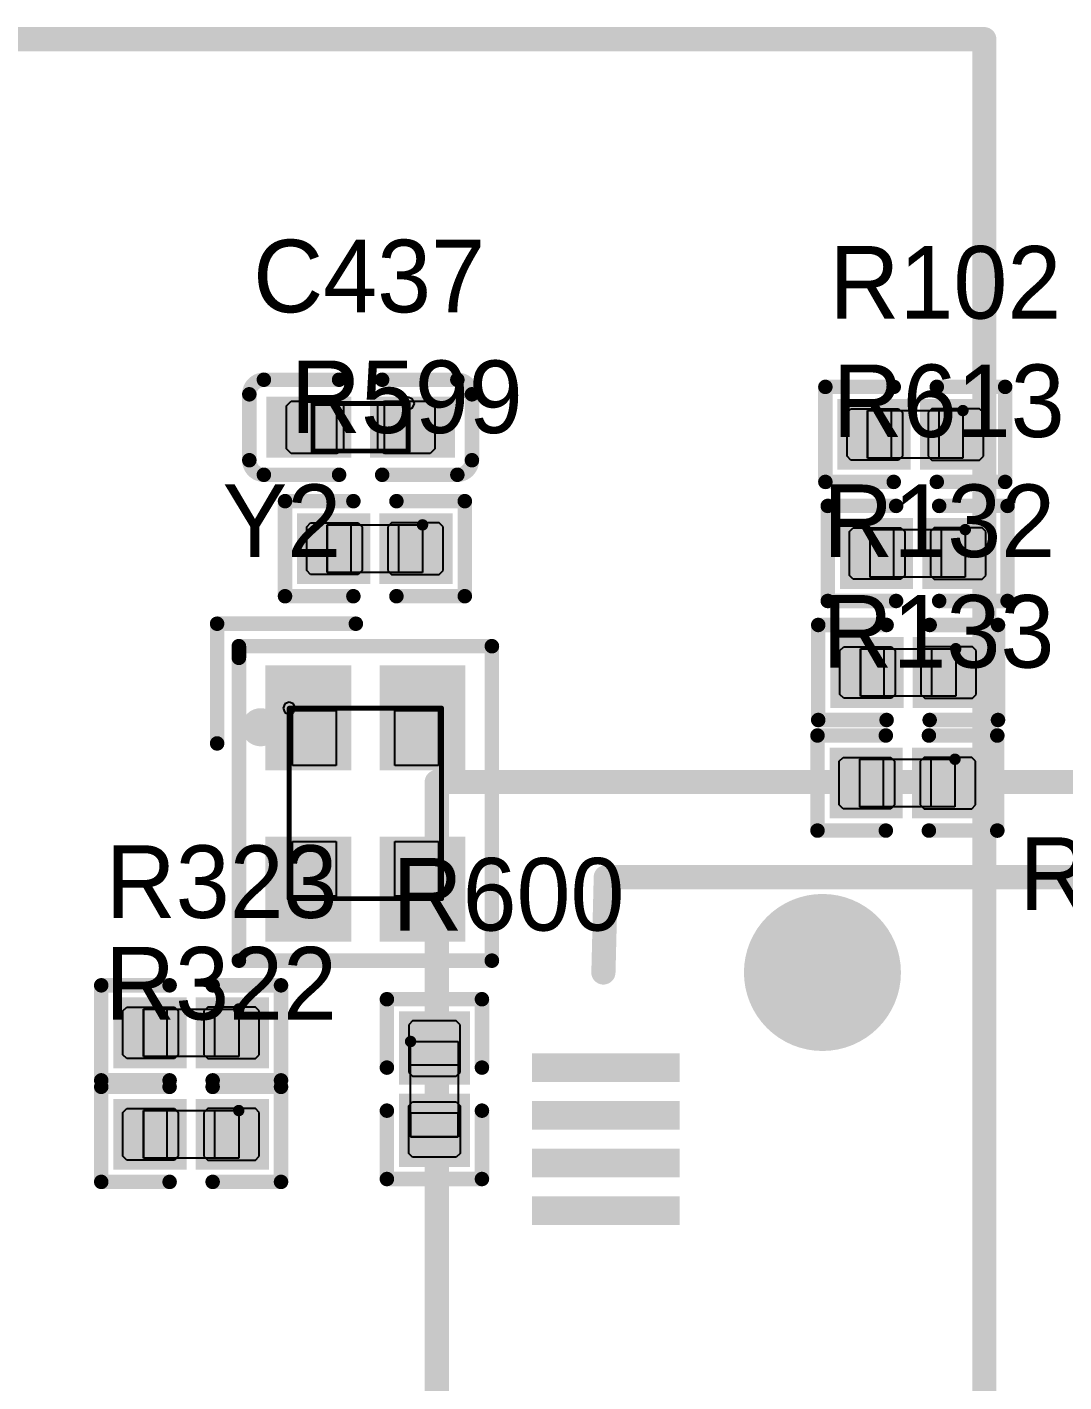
# Model space of a CAD drawing. Header units: millimetres. Extents: x 892 to 1144, y 1011 to 1123.
# Drawn here: x 927.07 to 937.96, y 1086.83 to 1101.05 of the extents above; entities that cross this region are included whole.
import ezdxf

# ---------------------------------------------------------------- set-up
doc = ezdxf.new("R2010")
doc.units = ezdxf.units.MM
for name, color, linetype in [('BottomLayer', 5, 'Continuous'), ('BottomOverlay', 54, 'Continuous'), ('BottomPaste', 16, 'Continuous'), ('BottomSolder', 6, 'Continuous'), ('Mechanical12', 56, 'Continuous'), ('Mechanical15', 56, 'Continuous'), ('Mechanical4', 56, 'Continuous'), ('Mechanical5', 56, 'Continuous'), ('Mechanical6', 56, 'Continuous'), ('MultiLayer', 9, 'Continuous'), ('TopLayer', 1, 'Continuous'), ('TopOverlay', 2, 'Continuous'), ('TopPaste', 8, 'Continuous'), ('TopSolder', 216, 'Continuous')]:
    doc.layers.add(name, color=color, linetype=linetype)

msp = doc.modelspace()

# ---------------------------------------------------------------- linework, layer by layer
at = {"layer": 'BottomLayer', "const_width": 0.825}
msp.add_lwpolyline([(935.013, 1091.125, 1), (935.837, 1091.125, 1)], format="xyb", close=True, dxfattribs=at)
at = {"layer": 'BottomLayer'}
for points in [[(933.925, 1089.975), (933.925, 1090.275), (932.375, 1089.975), (932.375, 1090.275)], [(933.925, 1089.475), (933.925, 1089.775), (932.375, 1089.475), (932.375, 1089.775)], [(933.925, 1088.975), (933.925, 1089.275), (932.375, 1088.975), (932.375, 1089.275)], [(933.925, 1088.475), (933.925, 1088.775), (932.375, 1088.475), (932.375, 1088.775)]]:
    msp.add_solid(points, dxfattribs=at)
at = {"layer": 'BottomOverlay', "const_width": 0.254}
for points in [[(892.125, 1100.925), (937.125, 1100.925)], [(937.125, 1062.925), (937.125, 1100.925)], [(933.125, 1091.125), (933.15, 1092.125)], [(933.15, 1092.125), (938.125, 1092.125)]]:
    msp.add_lwpolyline(points, dxfattribs=at)
at = {"layer": 'BottomOverlay', "const_width": 0.127}
for points in [[(937.061, 1100.925, 1), (937.188, 1100.925, 1)], [(937.061, 1100.925, 1), (937.188, 1100.925, 1)], [(933.086, 1092.125, 1), (933.213, 1092.125, 1)], [(933.086, 1092.125, 1), (933.213, 1092.125, 1)], [(933.061, 1091.125, 1), (933.188, 1091.125, 1)]]:
    msp.add_lwpolyline(points, format="xyb", close=True, dxfattribs=at)
at = {"layer": 'BottomPaste'}
for points in [[(933.925, 1089.975), (933.925, 1090.275), (932.375, 1089.975), (932.375, 1090.275)], [(933.925, 1089.475), (933.925, 1089.775), (932.375, 1089.475), (932.375, 1089.775)], [(933.925, 1088.975), (933.925, 1089.275), (932.375, 1088.975), (932.375, 1089.275)], [(933.925, 1088.475), (933.925, 1088.775), (932.375, 1088.475), (932.375, 1088.775)]]:
    msp.add_solid(points, dxfattribs=at)
at = {"layer": 'BottomSolder', "const_width": 0.825}
msp.add_lwpolyline([(935.013, 1091.125, 1), (935.837, 1091.125, 1)], format="xyb", close=True, dxfattribs=at)
at = {"layer": 'BottomSolder'}
for points in [[(933.925, 1089.975), (933.925, 1090.275), (932.375, 1089.975), (932.375, 1090.275)], [(933.925, 1089.475), (933.925, 1089.775), (932.375, 1089.475), (932.375, 1089.775)], [(933.925, 1088.975), (933.925, 1089.275), (932.375, 1088.975), (932.375, 1089.275)], [(933.925, 1088.475), (933.925, 1088.775), (932.375, 1088.475), (932.375, 1088.775)]]:
    msp.add_solid(points, dxfattribs=at)
at = {"layer": 'Mechanical12', "const_width": 0.254}
for points in [[(931.375, 1069.125), (931.375, 1093.125)], [(931.375, 1093.125), (942.775, 1093.125)]]:
    msp.add_lwpolyline(points, dxfattribs=at)
at = {"layer": 'Mechanical12', "const_width": 0.127}
msp.add_lwpolyline([(931.311, 1093.125, 1), (931.438, 1093.125, 1)], format="xyb", close=True, dxfattribs=at)
msp.add_lwpolyline([(931.311, 1093.125, 1), (931.438, 1093.125, 1)], format="xyb", close=True, dxfattribs=at)
at = {"layer": 'Mechanical15'}
for p, q in [((931.029, 1097.146), (931.01, 1097.1)), ((931.075, 1097.165), (931.029, 1097.146)), ((931.121, 1097.146), (931.075, 1097.165)), ((931.14, 1097.1), (931.121, 1097.146)), ((930.325, 1097.1), (930.075, 1097.1)), ((930.075, 1097.1), (930.075, 1096.6)), ((930.325, 1096.6), (930.325, 1097.1)), ((930.825, 1097.1), (931.075, 1097.1)), ((930.825, 1096.6), (930.825, 1097.1)), ((931.01, 1097.1), (931.01, 1097.1)), ((931.01, 1097.1), (931.029, 1097.054)), ((931.029, 1097.054), (931.075, 1097.035)), ((931.075, 1097.1), (931.075, 1096.6)), ((931.075, 1097.035), (931.121, 1097.054)), ((931.121, 1097.054), (931.14, 1097.1)), ((931.14, 1097.1), (931.14, 1097.1)), ((930.075, 1096.6), (930.325, 1096.6)), ((931.075, 1096.6), (930.825, 1096.6)), ((929.779, 1093.946), (929.76, 1093.9)), ((929.76, 1093.9), (929.779, 1093.854)), ((929.825, 1093.965), (929.779, 1093.946)), ((929.871, 1093.946), (929.825, 1093.965)), ((929.825, 1093.965), (929.825, 1093.965)), ((929.861, 1093.3), (929.861, 1093.875)), ((929.861, 1093.875), (930.318, 1093.875)), ((929.89, 1093.9), (929.871, 1093.946)), ((929.871, 1093.854), (929.89, 1093.9)), ((930.318, 1093.875), (930.318, 1093.3)), ((930.935, 1093.3), (930.935, 1093.875)), ((930.935, 1093.875), (931.392, 1093.875)), ((931.392, 1093.875), (931.392, 1093.3)), ((929.779, 1093.854), (929.825, 1093.835)), ((929.825, 1093.835), (929.871, 1093.854)), ((929.825, 1093.835), (929.825, 1093.835)), ((930.318, 1093.3), (929.861, 1093.3)), ((931.392, 1093.3), (930.935, 1093.3)), ((929.861, 1091.925), (929.861, 1092.5)), ((929.861, 1092.5), (930.318, 1092.5)), ((930.318, 1092.5), (930.318, 1091.925)), ((930.935, 1091.925), (930.935, 1092.5)), ((930.935, 1092.5), (931.392, 1092.5)), ((931.392, 1092.5), (931.392, 1091.925)), ((930.318, 1091.925), (929.861, 1091.925)), ((931.392, 1091.925), (930.935, 1091.925))]:
    msp.add_line(p, q, dxfattribs=at)
at = {"layer": 'Mechanical15', "const_width": 0.0508}
for points in [[(930.075, 1097.1), (931.075, 1097.1)], [(930.075, 1096.6), (930.075, 1097.1)], [(931.075, 1096.6), (931.075, 1097.1)], [(930.075, 1096.6), (931.075, 1096.6)], [(929.825, 1091.9), (929.825, 1093.9)], [(929.825, 1093.9), (931.425, 1093.9)], [(931.425, 1091.9), (931.425, 1093.9)], [(929.825, 1091.9), (931.425, 1091.9)]]:
    msp.add_lwpolyline(points, dxfattribs=at)
at = {"layer": 'Mechanical15', "const_width": 0.0254}
for points in [[(930.062, 1097.1, 1), (930.088, 1097.1, 1)], [(930.062, 1097.1, 1), (930.088, 1097.1, 1)], [(931.062, 1097.1, 1), (931.088, 1097.1, 1)], [(931.062, 1097.1, 1), (931.088, 1097.1, 1)], [(930.062, 1096.6, 1), (930.088, 1096.6, 1)], [(930.062, 1096.6, 1), (930.088, 1096.6, 1)], [(931.062, 1096.6, 1), (931.088, 1096.6, 1)], [(931.062, 1096.6, 1), (931.088, 1096.6, 1)], [(929.812, 1093.9, 1), (929.838, 1093.9, 1)], [(929.812, 1093.9, 1), (929.838, 1093.9, 1)], [(931.412, 1093.9, 1), (931.438, 1093.9, 1)], [(931.412, 1093.9, 1), (931.438, 1093.9, 1)], [(929.812, 1091.9, 1), (929.838, 1091.9, 1)], [(929.812, 1091.9, 1), (929.838, 1091.9, 1)], [(931.412, 1091.9, 1), (931.438, 1091.9, 1)], [(931.412, 1091.9, 1), (931.438, 1091.9, 1)]]:
    msp.add_lwpolyline(points, format="xyb", close=True, dxfattribs=at)
at = {"layer": 'Mechanical4'}
for p, q in [((935.9, 1097.025), (936.9, 1097.025)), ((935.9, 1096.525), (935.9, 1097.025)), ((936.9, 1097.025), (936.9, 1096.525)), ((936.9, 1096.525), (935.9, 1096.525)), ((930.225, 1095.825), (931.225, 1095.825)), ((930.225, 1095.325), (930.225, 1095.825)), ((931.225, 1095.825), (931.225, 1095.325)), ((935.925, 1095.775), (936.925, 1095.775)), ((935.925, 1095.275), (935.925, 1095.775)), ((936.925, 1095.775), (936.925, 1095.275)), ((931.225, 1095.325), (930.225, 1095.325)), ((936.925, 1095.275), (935.925, 1095.275)), ((935.825, 1094.525), (936.825, 1094.525)), ((935.825, 1094.025), (935.825, 1094.525)), ((936.825, 1094.525), (936.825, 1094.025)), ((936.825, 1094.025), (935.825, 1094.025)), ((935.817, 1093.364), (936.817, 1093.364)), ((935.817, 1092.864), (935.817, 1093.364)), ((936.817, 1093.364), (936.817, 1092.864)), ((936.817, 1092.864), (935.817, 1092.864)), ((928.295, 1090.741), (929.295, 1090.741)), ((928.295, 1090.241), (928.295, 1090.741)), ((929.295, 1090.741), (929.295, 1090.241)), ((931.1, 1089.4), (931.1, 1090.4)), ((931.1, 1090.4), (931.6, 1090.4)), ((931.6, 1090.4), (931.6, 1089.4)), ((929.295, 1090.241), (928.295, 1090.241)), ((928.295, 1089.675), (929.295, 1089.675)), ((928.295, 1089.175), (928.295, 1089.675)), ((929.295, 1089.675), (929.295, 1089.175)), ((931.6, 1089.4), (931.1, 1089.4)), ((929.295, 1089.175), (928.295, 1089.175))]:
    msp.add_line(p, q, dxfattribs=at)
at = {"layer": 'Mechanical5'}
for p, q in [((936.149, 1097.025), (935.899, 1097.025)), ((935.899, 1097.025), (935.899, 1096.525)), ((936.149, 1096.525), (936.149, 1097.025)), ((936.65, 1097.025), (936.9, 1097.025)), ((936.65, 1096.525), (936.65, 1097.025)), ((936.9, 1097.025), (936.9, 1096.525)), ((935.899, 1096.525), (936.149, 1096.525)), ((936.9, 1096.525), (936.65, 1096.525)), ((930.474, 1095.825), (930.224, 1095.825)), ((930.224, 1095.825), (930.224, 1095.325)), ((930.474, 1095.325), (930.474, 1095.825)), ((930.975, 1095.825), (931.225, 1095.825)), ((930.975, 1095.325), (930.975, 1095.825)), ((931.225, 1095.825), (931.225, 1095.325)), ((936.174, 1095.775), (935.924, 1095.775)), ((935.924, 1095.775), (935.924, 1095.275)), ((936.174, 1095.275), (936.174, 1095.775)), ((936.675, 1095.775), (936.925, 1095.775)), ((936.675, 1095.275), (936.675, 1095.775)), ((936.925, 1095.775), (936.925, 1095.275)), ((930.224, 1095.325), (930.474, 1095.325)), ((931.225, 1095.325), (930.975, 1095.325)), ((935.924, 1095.275), (936.174, 1095.275)), ((936.925, 1095.275), (936.675, 1095.275)), ((936.074, 1094.525), (935.824, 1094.525)), ((935.824, 1094.525), (935.824, 1094.025)), ((936.074, 1094.025), (936.074, 1094.525)), ((936.575, 1094.525), (936.825, 1094.525)), ((936.575, 1094.025), (936.575, 1094.525)), ((936.825, 1094.525), (936.825, 1094.025)), ((935.824, 1094.025), (936.074, 1094.025)), ((936.825, 1094.025), (936.575, 1094.025)), ((936.066, 1093.364), (935.816, 1093.364)), ((935.816, 1093.364), (935.816, 1092.864)), ((936.066, 1092.864), (936.066, 1093.364)), ((936.567, 1093.364), (936.817, 1093.364)), ((936.567, 1092.864), (936.567, 1093.364)), ((936.817, 1093.364), (936.817, 1092.864)), ((935.816, 1092.864), (936.066, 1092.864)), ((936.817, 1092.864), (936.567, 1092.864)), ((928.544, 1090.741), (928.294, 1090.741)), ((928.294, 1090.741), (928.294, 1090.241)), ((928.544, 1090.241), (928.544, 1090.741)), ((929.045, 1090.741), (929.295, 1090.741)), ((929.045, 1090.241), (929.045, 1090.741)), ((929.295, 1090.741), (929.295, 1090.241)), ((931.1, 1090.15), (931.1, 1090.4)), ((931.1, 1090.4), (931.6, 1090.4)), ((931.6, 1090.4), (931.6, 1090.15)), ((928.294, 1090.241), (928.544, 1090.241)), ((929.295, 1090.241), (929.045, 1090.241)), ((931.6, 1090.15), (931.1, 1090.15)), ((928.544, 1089.675), (928.294, 1089.675)), ((928.294, 1089.675), (928.294, 1089.175)), ((928.544, 1089.175), (928.544, 1089.675)), ((929.045, 1089.675), (929.295, 1089.675)), ((929.045, 1089.175), (929.045, 1089.675)), ((929.295, 1089.675), (929.295, 1089.175)), ((931.1, 1089.649), (931.1, 1089.399)), ((931.6, 1089.649), (931.1, 1089.649)), ((931.6, 1089.399), (931.6, 1089.649)), ((931.1, 1089.399), (931.6, 1089.399)), ((928.294, 1089.175), (928.544, 1089.175)), ((929.295, 1089.175), (929.045, 1089.175))]:
    msp.add_line(p, q, dxfattribs=at)
at = {"layer": 'Mechanical6'}
for points, const_width in [([(936.93, 1097.025, 1), (936.87, 1097.025, 1)], 0.06), ([(936.855, 1097.025, 1), (936.885, 1097.025, 1)], 0.03), ([(936.915, 1097.025, 1), (936.945, 1097.025, 1)], 0.03), ([(931.255, 1095.825, 1), (931.195, 1095.825, 1)], 0.06), ([(931.18, 1095.825, 1), (931.21, 1095.825, 1)], 0.03), ([(931.24, 1095.825, 1), (931.27, 1095.825, 1)], 0.03), ([(936.955, 1095.775, 1), (936.895, 1095.775, 1)], 0.06), ([(936.88, 1095.775, 1), (936.91, 1095.775, 1)], 0.03), ([(936.94, 1095.775, 1), (936.97, 1095.775, 1)], 0.03), ([(936.855, 1094.525, 1), (936.795, 1094.525, 1)], 0.06), ([(936.78, 1094.525, 1), (936.81, 1094.525, 1)], 0.03), ([(936.84, 1094.525, 1), (936.87, 1094.525, 1)], 0.03), ([(929.625, 1093.7, 1), (929.425, 1093.7, 1)], 0.2), ([(929.375, 1093.7, 1), (929.475, 1093.7, 1)], 0.1), ([(929.575, 1093.7, 1), (929.675, 1093.7, 1)], 0.1), ([(936.847, 1093.364, 1), (936.787, 1093.364, 1)], 0.06), ([(936.772, 1093.364, 1), (936.802, 1093.364, 1)], 0.03), ([(936.832, 1093.364, 1), (936.862, 1093.364, 1)], 0.03), ([(929.325, 1090.741, 1), (929.265, 1090.741, 1)], 0.06), ([(929.25, 1090.741, 1), (929.28, 1090.741, 1)], 0.03), ([(929.31, 1090.741, 1), (929.34, 1090.741, 1)], 0.03), ([(931.13, 1090.4, 1), (931.07, 1090.4, 1)], 0.06), ([(931.055, 1090.4, 1), (931.085, 1090.4, 1)], 0.03), ([(931.115, 1090.4, 1), (931.145, 1090.4, 1)], 0.03), ([(929.325, 1089.675, 1), (929.265, 1089.675, 1)], 0.06), ([(929.25, 1089.675, 1), (929.28, 1089.675, 1)], 0.03), ([(929.31, 1089.675, 1), (929.34, 1089.675, 1)], 0.03)]:
    msp.add_lwpolyline(points, format="xyb", close=True, dxfattribs=dict(at, const_width=const_width))
at = {"layer": 'MultiLayer', "const_width": 0.825}
msp.add_lwpolyline([(935.013, 1091.125, 1), (935.837, 1091.125, 1)], format="xyb", close=True, dxfattribs=at)
at = {"layer": 'TopLayer', "const_width": 0.825}
msp.add_lwpolyline([(935.013, 1091.125, 1), (935.837, 1091.125, 1)], format="xyb", close=True, dxfattribs=at)
at = {"layer": 'TopLayer'}
for points in [[(930.425, 1097.12), (929.635, 1097.12), (930.425, 1096.58), (929.635, 1096.58)], [(931.515, 1097.12), (930.725, 1097.12), (931.515, 1096.58), (930.725, 1096.58)], [(936.25, 1097.045), (935.684, 1097.045), (936.25, 1096.505), (935.684, 1096.505)], [(937.116, 1097.045), (936.55, 1097.045), (937.116, 1096.505), (936.55, 1096.505)], [(930.575, 1095.845), (930.009, 1095.845), (930.575, 1095.305), (930.009, 1095.305)], [(931.441, 1095.845), (930.875, 1095.845), (931.441, 1095.305), (930.875, 1095.305)], [(936.275, 1095.795), (935.709, 1095.795), (936.275, 1095.255), (935.709, 1095.255)], [(937.141, 1095.795), (936.575, 1095.795), (937.141, 1095.255), (936.575, 1095.255)], [(936.175, 1094.545), (935.609, 1094.545), (936.175, 1094.005), (935.609, 1094.005)], [(937.041, 1094.545), (936.475, 1094.545), (937.041, 1094.005), (936.475, 1094.005)], [(929.625, 1093.3), (930.425, 1093.3), (929.625, 1094.3), (930.425, 1094.3)], [(930.825, 1093.3), (931.625, 1093.3), (930.825, 1094.3), (931.625, 1094.3)], [(936.167, 1093.384), (935.602, 1093.384), (936.167, 1092.844), (935.602, 1092.844)], [(937.033, 1093.384), (936.467, 1093.384), (937.033, 1092.844), (936.467, 1092.844)], [(929.625, 1091.5), (930.425, 1091.5), (929.625, 1092.5), (930.425, 1092.5)], [(930.825, 1091.5), (931.625, 1091.5), (930.825, 1092.5), (931.625, 1092.5)], [(928.645, 1090.761), (928.079, 1090.761), (928.645, 1090.221), (928.079, 1090.221)], [(929.511, 1090.761), (928.945, 1090.761), (929.511, 1090.221), (928.945, 1090.221)], [(931.08, 1090.616), (931.08, 1090.05), (931.62, 1090.616), (931.62, 1090.05)], [(931.08, 1089.75), (931.08, 1089.184), (931.62, 1089.75), (931.62, 1089.184)], [(928.645, 1089.695), (928.079, 1089.695), (928.645, 1089.155), (928.079, 1089.155)], [(929.511, 1089.695), (928.945, 1089.695), (929.511, 1089.155), (928.945, 1089.155)]]:
    msp.add_solid(points, dxfattribs=at)
at = {"layer": 'TopOverlay', "const_width": 0.152}
for points in [[(929.406, 1097.196, -0.414214), (929.559, 1097.349)], [(931.591, 1097.349, -0.414214), (931.744, 1097.196)], [(929.559, 1096.351, -0.414214), (929.406, 1096.504)], [(931.744, 1096.504, -0.414214), (931.591, 1096.351)]]:
    msp.add_lwpolyline(points, format="xyb", dxfattribs=at)
for points in [[(929.559, 1097.349), (930.349, 1097.349)], [(930.801, 1097.349), (931.591, 1097.349)], [(935.456, 1097.274), (936.174, 1097.274)], [(935.456, 1096.276), (935.456, 1097.274)], [(936.626, 1097.274), (937.344, 1097.274)], [(937.344, 1096.276), (937.344, 1097.274)], [(929.406, 1096.504), (929.406, 1097.196)], [(931.744, 1096.504), (931.744, 1097.196)], [(929.559, 1096.351), (930.349, 1096.351)], [(930.801, 1096.351), (931.591, 1096.351)], [(935.456, 1096.276), (936.174, 1096.276)], [(936.626, 1096.276), (937.344, 1096.276)], [(929.781, 1096.074), (930.499, 1096.074)], [(929.781, 1095.076), (929.781, 1096.074)], [(930.951, 1096.074), (931.669, 1096.074)], [(931.669, 1095.076), (931.669, 1096.074)], [(935.481, 1096.024), (936.199, 1096.024)], [(935.481, 1095.026), (935.481, 1096.024)], [(936.651, 1096.024), (937.369, 1096.024)], [(937.369, 1095.026), (937.369, 1096.024)], [(929.781, 1095.076), (930.499, 1095.076)], [(930.951, 1095.076), (931.669, 1095.076)], [(935.481, 1095.026), (936.199, 1095.026)], [(936.651, 1095.026), (937.369, 1095.026)], [(929.068, 1093.53), (929.068, 1094.787)], [(929.068, 1094.787), (930.525, 1094.787)], [(935.381, 1094.774), (936.099, 1094.774)], [(935.381, 1093.776), (935.381, 1094.774)], [(936.551, 1094.774), (937.269, 1094.774)], [(937.269, 1093.776), (937.269, 1094.774)], [(929.297, 1094.551), (931.953, 1094.551)], [(929.297, 1094.429), (929.297, 1094.551)], [(931.953, 1091.249), (931.953, 1094.551)], [(929.297, 1091.249), (929.297, 1094.429)], [(935.381, 1093.776), (936.099, 1093.776)], [(936.551, 1093.776), (937.269, 1093.776)], [(935.373, 1093.613), (936.091, 1093.613)], [(935.373, 1092.615), (935.373, 1093.613)], [(936.543, 1093.613), (937.261, 1093.613)], [(937.261, 1092.615), (937.261, 1093.613)], [(935.373, 1092.615), (936.091, 1092.615)], [(936.543, 1092.615), (937.261, 1092.615)], [(929.297, 1091.249), (931.953, 1091.249)], [(927.851, 1090.99), (928.569, 1090.99)], [(927.851, 1089.992), (927.851, 1090.99)], [(929.021, 1090.99), (929.739, 1090.99)], [(929.739, 1089.992), (929.739, 1090.99)], [(930.851, 1090.126), (930.851, 1090.844)], [(930.851, 1090.844), (931.849, 1090.844)], [(931.849, 1090.126), (931.849, 1090.844)], [(927.851, 1089.992), (928.569, 1089.992)], [(929.021, 1089.992), (929.739, 1089.992)], [(927.851, 1089.924), (928.569, 1089.924)], [(927.851, 1088.926), (927.851, 1089.924)], [(929.021, 1089.924), (929.739, 1089.924)], [(929.739, 1088.926), (929.739, 1089.924)], [(930.851, 1088.956), (930.851, 1089.674)], [(931.849, 1088.956), (931.849, 1089.674)], [(930.851, 1088.956), (931.849, 1088.956)], [(927.851, 1088.926), (928.569, 1088.926)], [(929.021, 1088.926), (929.739, 1088.926)]]:
    msp.add_lwpolyline(points, dxfattribs=at)
at = {"layer": 'TopOverlay', "const_width": 0.0762}
for points in [[(929.521, 1097.349, 1), (929.597, 1097.349, 1)], [(929.521, 1097.349, 1), (929.597, 1097.349, 1)], [(930.311, 1097.349, 1), (930.387, 1097.349, 1)], [(930.763, 1097.349, 1), (930.839, 1097.349, 1)], [(931.553, 1097.349, 1), (931.629, 1097.349, 1)], [(931.553, 1097.349, 1), (931.629, 1097.349, 1)], [(935.418, 1097.274, 1), (935.494, 1097.274, 1)], [(935.418, 1097.274, 1), (935.494, 1097.274, 1)], [(936.136, 1097.274, 1), (936.212, 1097.274, 1)], [(936.588, 1097.274, 1), (936.664, 1097.274, 1)], [(937.306, 1097.274, 1), (937.382, 1097.274, 1)], [(937.306, 1097.274, 1), (937.382, 1097.274, 1)], [(929.368, 1097.196, 1), (929.444, 1097.196, 1)], [(929.368, 1097.196, 1), (929.444, 1097.196, 1)], [(931.706, 1097.196, 1), (931.782, 1097.196, 1)], [(931.706, 1097.196, 1), (931.782, 1097.196, 1)], [(929.368, 1096.504, 1), (929.444, 1096.504, 1)], [(929.368, 1096.504, 1), (929.444, 1096.504, 1)], [(931.706, 1096.504, 1), (931.782, 1096.504, 1)], [(931.706, 1096.504, 1), (931.782, 1096.504, 1)], [(929.521, 1096.351, 1), (929.597, 1096.351, 1)], [(929.521, 1096.351, 1), (929.597, 1096.351, 1)], [(930.311, 1096.351, 1), (930.387, 1096.351, 1)], [(930.763, 1096.351, 1), (930.839, 1096.351, 1)], [(931.553, 1096.351, 1), (931.629, 1096.351, 1)], [(931.553, 1096.351, 1), (931.629, 1096.351, 1)], [(935.418, 1096.276, 1), (935.494, 1096.276, 1)], [(935.418, 1096.276, 1), (935.494, 1096.276, 1)], [(936.136, 1096.276, 1), (936.212, 1096.276, 1)], [(936.588, 1096.276, 1), (936.664, 1096.276, 1)], [(937.306, 1096.276, 1), (937.382, 1096.276, 1)], [(937.306, 1096.276, 1), (937.382, 1096.276, 1)], [(929.743, 1096.074, 1), (929.819, 1096.074, 1)], [(929.743, 1096.074, 1), (929.819, 1096.074, 1)], [(930.461, 1096.074, 1), (930.537, 1096.074, 1)], [(930.913, 1096.074, 1), (930.989, 1096.074, 1)], [(931.631, 1096.074, 1), (931.707, 1096.074, 1)], [(931.631, 1096.074, 1), (931.707, 1096.074, 1)], [(935.443, 1096.024, 1), (935.519, 1096.024, 1)], [(935.443, 1096.024, 1), (935.519, 1096.024, 1)], [(936.161, 1096.024, 1), (936.237, 1096.024, 1)], [(936.613, 1096.024, 1), (936.689, 1096.024, 1)], [(937.331, 1096.024, 1), (937.407, 1096.024, 1)], [(937.331, 1096.024, 1), (937.407, 1096.024, 1)], [(929.743, 1095.076, 1), (929.819, 1095.076, 1)], [(929.743, 1095.076, 1), (929.819, 1095.076, 1)], [(930.461, 1095.076, 1), (930.537, 1095.076, 1)], [(930.913, 1095.076, 1), (930.989, 1095.076, 1)], [(931.631, 1095.076, 1), (931.707, 1095.076, 1)], [(931.631, 1095.076, 1), (931.707, 1095.076, 1)], [(935.443, 1095.026, 1), (935.519, 1095.026, 1)], [(935.443, 1095.026, 1), (935.519, 1095.026, 1)], [(936.161, 1095.026, 1), (936.237, 1095.026, 1)], [(936.613, 1095.026, 1), (936.689, 1095.026, 1)], [(937.331, 1095.026, 1), (937.407, 1095.026, 1)], [(937.331, 1095.026, 1), (937.407, 1095.026, 1)], [(929.03, 1094.787, 1), (929.106, 1094.787, 1)], [(929.03, 1094.787, 1), (929.106, 1094.787, 1)], [(930.487, 1094.787, 1), (930.563, 1094.787, 1)], [(935.343, 1094.774, 1), (935.419, 1094.774, 1)], [(935.343, 1094.774, 1), (935.419, 1094.774, 1)], [(936.061, 1094.774, 1), (936.137, 1094.774, 1)], [(936.513, 1094.774, 1), (936.589, 1094.774, 1)], [(937.231, 1094.774, 1), (937.307, 1094.774, 1)], [(937.231, 1094.774, 1), (937.307, 1094.774, 1)], [(929.258, 1094.551, 1), (929.335, 1094.551, 1)], [(929.258, 1094.551, 1), (929.335, 1094.551, 1)], [(931.915, 1094.551, 1), (931.992, 1094.551, 1)], [(931.915, 1094.551, 1), (931.992, 1094.551, 1)], [(929.258, 1094.429, 1), (929.335, 1094.429, 1)], [(929.258, 1094.429, 1), (929.335, 1094.429, 1)], [(935.343, 1093.776, 1), (935.419, 1093.776, 1)], [(935.343, 1093.776, 1), (935.419, 1093.776, 1)], [(936.061, 1093.776, 1), (936.137, 1093.776, 1)], [(936.513, 1093.776, 1), (936.589, 1093.776, 1)], [(937.231, 1093.776, 1), (937.307, 1093.776, 1)], [(937.231, 1093.776, 1), (937.307, 1093.776, 1)], [(929.03, 1093.53, 1), (929.106, 1093.53, 1)], [(935.335, 1093.613, 1), (935.411, 1093.613, 1)], [(935.335, 1093.613, 1), (935.411, 1093.613, 1)], [(936.053, 1093.613, 1), (936.129, 1093.613, 1)], [(936.505, 1093.613, 1), (936.581, 1093.613, 1)], [(937.223, 1093.613, 1), (937.3, 1093.613, 1)], [(937.223, 1093.613, 1), (937.3, 1093.613, 1)], [(935.335, 1092.615, 1), (935.411, 1092.615, 1)], [(935.335, 1092.615, 1), (935.411, 1092.615, 1)], [(936.053, 1092.615, 1), (936.129, 1092.615, 1)], [(936.505, 1092.615, 1), (936.581, 1092.615, 1)], [(937.223, 1092.615, 1), (937.3, 1092.615, 1)], [(937.223, 1092.615, 1), (937.3, 1092.615, 1)], [(929.258, 1091.249, 1), (929.335, 1091.249, 1)], [(929.258, 1091.249, 1), (929.335, 1091.249, 1)], [(931.915, 1091.249, 1), (931.992, 1091.249, 1)], [(931.915, 1091.249, 1), (931.992, 1091.249, 1)], [(927.813, 1090.99, 1), (927.889, 1090.99, 1)], [(927.813, 1090.99, 1), (927.889, 1090.99, 1)], [(928.531, 1090.99, 1), (928.607, 1090.99, 1)], [(928.983, 1090.99, 1), (929.059, 1090.99, 1)], [(929.701, 1090.99, 1), (929.777, 1090.99, 1)], [(929.701, 1090.99, 1), (929.777, 1090.99, 1)], [(930.813, 1090.844, 1), (930.889, 1090.844, 1)], [(930.813, 1090.844, 1), (930.889, 1090.844, 1)], [(931.811, 1090.844, 1), (931.887, 1090.844, 1)], [(931.811, 1090.844, 1), (931.887, 1090.844, 1)], [(930.813, 1090.126, 1), (930.889, 1090.126, 1)], [(931.811, 1090.126, 1), (931.887, 1090.126, 1)], [(927.813, 1089.992, 1), (927.889, 1089.992, 1)], [(927.813, 1089.992, 1), (927.889, 1089.992, 1)], [(928.531, 1089.992, 1), (928.607, 1089.992, 1)], [(928.983, 1089.992, 1), (929.059, 1089.992, 1)], [(929.701, 1089.992, 1), (929.777, 1089.992, 1)], [(929.701, 1089.992, 1), (929.777, 1089.992, 1)], [(927.813, 1089.924, 1), (927.889, 1089.924, 1)], [(927.813, 1089.924, 1), (927.889, 1089.924, 1)], [(928.531, 1089.924, 1), (928.607, 1089.924, 1)], [(928.983, 1089.924, 1), (929.059, 1089.924, 1)], [(929.701, 1089.924, 1), (929.777, 1089.924, 1)], [(929.701, 1089.924, 1), (929.777, 1089.924, 1)], [(930.813, 1089.674, 1), (930.889, 1089.674, 1)], [(931.811, 1089.674, 1), (931.887, 1089.674, 1)], [(930.813, 1088.956, 1), (930.889, 1088.956, 1)], [(930.813, 1088.956, 1), (930.889, 1088.956, 1)], [(931.811, 1088.956, 1), (931.887, 1088.956, 1)], [(931.811, 1088.956, 1), (931.887, 1088.956, 1)], [(927.813, 1088.926, 1), (927.889, 1088.926, 1)], [(927.813, 1088.926, 1), (927.889, 1088.926, 1)], [(928.531, 1088.926, 1), (928.607, 1088.926, 1)], [(928.983, 1088.926, 1), (929.059, 1088.926, 1)], [(929.701, 1088.926, 1), (929.777, 1088.926, 1)], [(929.701, 1088.926, 1), (929.777, 1088.926, 1)]]:
    msp.add_lwpolyline(points, format="xyb", close=True, dxfattribs=at)
at = {"layer": 'TopPaste'}
for p, q in [((929.795, 1097.075), (929.845, 1097.125)), ((929.795, 1096.625), (929.795, 1097.075)), ((929.845, 1097.125), (930.325, 1097.125)), ((930.325, 1097.125), (930.395, 1097.075)), ((930.395, 1097.075), (930.395, 1096.625)), ((930.755, 1097.075), (930.825, 1097.125)), ((930.755, 1096.625), (930.755, 1097.075)), ((930.825, 1097.125), (931.305, 1097.125)), ((931.305, 1097.125), (931.355, 1097.075)), ((931.355, 1097.075), (931.355, 1096.625)), ((935.684, 1097.005), (935.724, 1097.045)), ((935.684, 1096.545), (935.684, 1097.005)), ((935.724, 1097.045), (936.225, 1097.045)), ((936.225, 1097.045), (936.265, 1097.005)), ((936.265, 1097.005), (936.265, 1096.545)), ((936.575, 1097.045), (936.535, 1097.005)), ((936.535, 1097.005), (936.535, 1096.545)), ((937.076, 1097.045), (936.575, 1097.045)), ((937.116, 1097.005), (937.076, 1097.045)), ((937.116, 1096.545), (937.116, 1097.005)), ((929.845, 1096.575), (929.795, 1096.625)), ((930.325, 1096.575), (929.845, 1096.575)), ((930.395, 1096.625), (930.325, 1096.575)), ((930.825, 1096.575), (930.755, 1096.625)), ((931.305, 1096.575), (930.825, 1096.575)), ((931.355, 1096.625), (931.305, 1096.575)), ((935.724, 1096.505), (935.684, 1096.545)), ((936.225, 1096.505), (935.724, 1096.505)), ((936.265, 1096.545), (936.225, 1096.505)), ((936.535, 1096.545), (936.575, 1096.505)), ((936.575, 1096.505), (937.076, 1096.505)), ((937.076, 1096.505), (937.116, 1096.545)), ((930.009, 1095.805), (930.049, 1095.845)), ((930.009, 1095.345), (930.009, 1095.805)), ((930.049, 1095.845), (930.55, 1095.845)), ((930.55, 1095.845), (930.59, 1095.805)), ((930.59, 1095.805), (930.59, 1095.345)), ((930.9, 1095.845), (930.86, 1095.805)), ((930.86, 1095.805), (930.86, 1095.345)), ((931.401, 1095.845), (930.9, 1095.845)), ((931.441, 1095.805), (931.401, 1095.845)), ((931.441, 1095.345), (931.441, 1095.805)), ((935.709, 1095.755), (935.749, 1095.795)), ((935.709, 1095.295), (935.709, 1095.755)), ((935.749, 1095.795), (936.25, 1095.795)), ((936.25, 1095.795), (936.29, 1095.755)), ((936.29, 1095.755), (936.29, 1095.295)), ((936.6, 1095.795), (936.56, 1095.755)), ((936.56, 1095.755), (936.56, 1095.295)), ((937.101, 1095.795), (936.6, 1095.795)), ((937.141, 1095.755), (937.101, 1095.795)), ((937.141, 1095.295), (937.141, 1095.755)), ((930.049, 1095.305), (930.009, 1095.345)), ((930.55, 1095.305), (930.049, 1095.305)), ((930.59, 1095.345), (930.55, 1095.305)), ((930.86, 1095.345), (930.9, 1095.305)), ((930.9, 1095.305), (931.401, 1095.305)), ((931.401, 1095.305), (931.441, 1095.345)), ((935.749, 1095.255), (935.709, 1095.295)), ((936.29, 1095.295), (936.25, 1095.255)), ((936.56, 1095.295), (936.6, 1095.255)), ((937.101, 1095.255), (937.141, 1095.295)), ((936.25, 1095.255), (935.749, 1095.255)), ((936.6, 1095.255), (937.101, 1095.255)), ((935.609, 1094.505), (935.649, 1094.545)), ((935.609, 1094.045), (935.609, 1094.505)), ((935.649, 1094.545), (936.15, 1094.545)), ((936.15, 1094.545), (936.19, 1094.505)), ((936.19, 1094.505), (936.19, 1094.045)), ((936.5, 1094.545), (936.46, 1094.505)), ((936.46, 1094.505), (936.46, 1094.045)), ((937.001, 1094.545), (936.5, 1094.545)), ((937.041, 1094.505), (937.001, 1094.545)), ((937.041, 1094.045), (937.041, 1094.505)), ((935.649, 1094.005), (935.609, 1094.045)), ((936.15, 1094.005), (935.649, 1094.005)), ((936.19, 1094.045), (936.15, 1094.005)), ((936.46, 1094.045), (936.5, 1094.005)), ((936.5, 1094.005), (937.001, 1094.005)), ((937.001, 1094.005), (937.041, 1094.045)), ((935.602, 1093.344), (935.642, 1093.384)), ((935.602, 1092.884), (935.602, 1093.344)), ((935.642, 1093.384), (936.142, 1093.384)), ((936.142, 1093.384), (936.182, 1093.344)), ((936.182, 1093.344), (936.182, 1092.884)), ((936.492, 1093.384), (936.452, 1093.344)), ((936.452, 1093.344), (936.452, 1092.884)), ((936.993, 1093.384), (936.492, 1093.384)), ((937.033, 1093.344), (936.993, 1093.384)), ((937.033, 1092.884), (937.033, 1093.344)), ((935.642, 1092.844), (935.602, 1092.884)), ((936.182, 1092.884), (936.142, 1092.844)), ((936.452, 1092.884), (936.492, 1092.844)), ((936.993, 1092.844), (937.033, 1092.884)), ((936.142, 1092.844), (935.642, 1092.844)), ((936.492, 1092.844), (936.993, 1092.844)), ((928.079, 1090.721), (928.119, 1090.761)), ((928.119, 1090.761), (928.62, 1090.761)), ((928.62, 1090.761), (928.66, 1090.721)), ((928.97, 1090.761), (928.93, 1090.721)), ((929.471, 1090.761), (928.97, 1090.761)), ((929.511, 1090.721), (929.471, 1090.761)), ((928.079, 1090.261), (928.079, 1090.721)), ((928.66, 1090.721), (928.66, 1090.261)), ((928.93, 1090.721), (928.93, 1090.261)), ((929.511, 1090.261), (929.511, 1090.721)), ((931.12, 1090.616), (931.08, 1090.576)), ((931.58, 1090.616), (931.12, 1090.616)), ((931.62, 1090.576), (931.58, 1090.616)), ((931.08, 1090.576), (931.08, 1090.075)), ((931.62, 1090.075), (931.62, 1090.576)), ((928.119, 1090.221), (928.079, 1090.261)), ((928.62, 1090.221), (928.119, 1090.221)), ((928.66, 1090.261), (928.62, 1090.221)), ((928.93, 1090.261), (928.97, 1090.221)), ((928.97, 1090.221), (929.471, 1090.221)), ((929.471, 1090.221), (929.511, 1090.261)), ((931.08, 1090.075), (931.12, 1090.035)), ((931.12, 1090.035), (931.58, 1090.035)), ((931.58, 1090.035), (931.62, 1090.075)), ((931.08, 1089.725), (931.12, 1089.765)), ((931.12, 1089.765), (931.58, 1089.765)), ((931.58, 1089.765), (931.62, 1089.725)), ((928.079, 1089.655), (928.119, 1089.695)), ((928.079, 1089.195), (928.079, 1089.655)), ((928.119, 1089.695), (928.62, 1089.695)), ((928.62, 1089.695), (928.66, 1089.655)), ((928.66, 1089.655), (928.66, 1089.195)), ((928.97, 1089.695), (928.93, 1089.655)), ((928.93, 1089.655), (928.93, 1089.195)), ((929.471, 1089.695), (928.97, 1089.695)), ((929.511, 1089.655), (929.471, 1089.695)), ((929.511, 1089.195), (929.511, 1089.655)), ((931.08, 1089.224), (931.08, 1089.725)), ((931.62, 1089.725), (931.62, 1089.224)), ((928.119, 1089.155), (928.079, 1089.195)), ((928.66, 1089.195), (928.62, 1089.155)), ((928.93, 1089.195), (928.97, 1089.155)), ((929.471, 1089.155), (929.511, 1089.195)), ((931.12, 1089.184), (931.08, 1089.224)), ((931.58, 1089.184), (931.12, 1089.184)), ((931.62, 1089.224), (931.58, 1089.184)), ((928.62, 1089.155), (928.119, 1089.155)), ((928.97, 1089.155), (929.471, 1089.155))]:
    msp.add_line(p, q, dxfattribs=at)
for points in [[(930.425, 1097.12), (929.635, 1097.12), (930.425, 1096.58), (929.635, 1096.58)], [(931.515, 1097.12), (930.725, 1097.12), (931.515, 1096.58), (930.725, 1096.58)], [(936.25, 1097.045), (935.684, 1097.045), (936.25, 1096.505), (935.684, 1096.505)], [(937.116, 1097.045), (936.55, 1097.045), (937.116, 1096.505), (936.55, 1096.505)], [(930.575, 1095.845), (930.009, 1095.845), (930.575, 1095.305), (930.009, 1095.305)], [(931.441, 1095.845), (930.875, 1095.845), (931.441, 1095.305), (930.875, 1095.305)], [(936.275, 1095.795), (935.709, 1095.795), (936.275, 1095.255), (935.709, 1095.255)], [(937.141, 1095.795), (936.575, 1095.795), (937.141, 1095.255), (936.575, 1095.255)], [(936.175, 1094.545), (935.609, 1094.545), (936.175, 1094.005), (935.609, 1094.005)], [(937.041, 1094.545), (936.475, 1094.545), (937.041, 1094.005), (936.475, 1094.005)], [(929.625, 1093.3), (930.425, 1093.3), (929.625, 1094.3), (930.425, 1094.3)], [(930.825, 1093.3), (931.625, 1093.3), (930.825, 1094.3), (931.625, 1094.3)], [(936.167, 1093.384), (935.602, 1093.384), (936.167, 1092.844), (935.602, 1092.844)], [(937.033, 1093.384), (936.467, 1093.384), (937.033, 1092.844), (936.467, 1092.844)], [(929.625, 1091.5), (930.425, 1091.5), (929.625, 1092.5), (930.425, 1092.5)], [(930.825, 1091.5), (931.625, 1091.5), (930.825, 1092.5), (931.625, 1092.5)], [(928.645, 1090.761), (928.079, 1090.761), (928.645, 1090.221), (928.079, 1090.221)], [(929.511, 1090.761), (928.945, 1090.761), (929.511, 1090.221), (928.945, 1090.221)], [(931.08, 1090.616), (931.08, 1090.05), (931.62, 1090.616), (931.62, 1090.05)], [(931.08, 1089.75), (931.08, 1089.184), (931.62, 1089.75), (931.62, 1089.184)], [(928.645, 1089.695), (928.079, 1089.695), (928.645, 1089.155), (928.079, 1089.155)], [(929.511, 1089.695), (928.945, 1089.695), (929.511, 1089.155), (928.945, 1089.155)]]:
    msp.add_solid(points, dxfattribs=at)
at = {"layer": 'TopSolder', "const_width": 0.825}
msp.add_lwpolyline([(935.013, 1091.125, 1), (935.837, 1091.125, 1)], format="xyb", close=True, dxfattribs=at)
at = {"layer": 'TopSolder'}
for points in [[(930.476, 1097.171), (929.584, 1097.171), (930.476, 1096.529), (929.584, 1096.529)], [(931.566, 1097.171), (930.674, 1097.171), (931.566, 1096.529), (930.674, 1096.529)], [(936.352, 1097.147), (935.583, 1097.147), (936.352, 1096.403), (935.583, 1096.403)], [(937.217, 1097.147), (936.448, 1097.147), (937.217, 1096.403), (936.448, 1096.403)], [(930.677, 1095.947), (929.908, 1095.947), (930.677, 1095.203), (929.908, 1095.203)], [(931.542, 1095.947), (930.773, 1095.947), (931.542, 1095.203), (930.773, 1095.203)], [(936.377, 1095.897), (935.608, 1095.897), (936.377, 1095.153), (935.608, 1095.153)], [(937.242, 1095.897), (936.473, 1095.897), (937.242, 1095.153), (936.473, 1095.153)], [(936.277, 1094.647), (935.508, 1094.647), (936.277, 1093.903), (935.508, 1093.903)], [(937.142, 1094.647), (936.373, 1094.647), (937.142, 1093.903), (936.373, 1093.903)], [(929.574, 1093.249), (930.476, 1093.249), (929.574, 1094.351), (930.476, 1094.351)], [(930.774, 1093.249), (931.676, 1093.249), (930.774, 1094.351), (931.676, 1094.351)], [(936.269, 1093.486), (935.5, 1093.486), (936.269, 1092.742), (935.5, 1092.742)], [(937.134, 1093.486), (936.366, 1093.486), (937.134, 1092.742), (936.366, 1092.742)], [(929.574, 1091.449), (930.476, 1091.449), (929.574, 1092.551), (930.476, 1092.551)], [(930.774, 1091.449), (931.676, 1091.449), (930.774, 1092.551), (931.676, 1092.551)], [(928.747, 1090.863), (927.978, 1090.863), (928.747, 1090.119), (927.978, 1090.119)], [(929.612, 1090.863), (928.843, 1090.863), (929.612, 1090.119), (928.843, 1090.119)], [(930.978, 1090.717), (930.978, 1089.948), (931.722, 1090.717), (931.722, 1089.948)], [(928.747, 1089.797), (927.978, 1089.797), (928.747, 1089.053), (927.978, 1089.053)], [(929.612, 1089.797), (928.843, 1089.797), (929.612, 1089.053), (928.843, 1089.053)], [(930.978, 1089.852), (930.978, 1089.083), (931.722, 1089.852), (931.722, 1089.083)]]:
    msp.add_solid(points, dxfattribs=at)

# ---------------------------------------------------------------- texts
at = {"layer": 'TopOverlay'}
for s, p in [('C437', (929.446, 1098.057)), ('R102', (935.498, 1097.991)), ('R599', (929.842, 1096.789)), ('R613', (935.533, 1096.747)), ('Y2', (929.125, 1095.488)), ('R132', (935.433, 1095.487)), ('R133', (935.425, 1094.326)), ('R323', (927.897, 1091.698)), ('R78', (937.492, 1091.782)), ('R600', (930.91, 1091.565)), ('R322', (927.891, 1090.631))]:
    msp.add_text(s, height=0.762, dxfattribs=at).set_placement(p)

doc.saveas('drawing.dxf')
